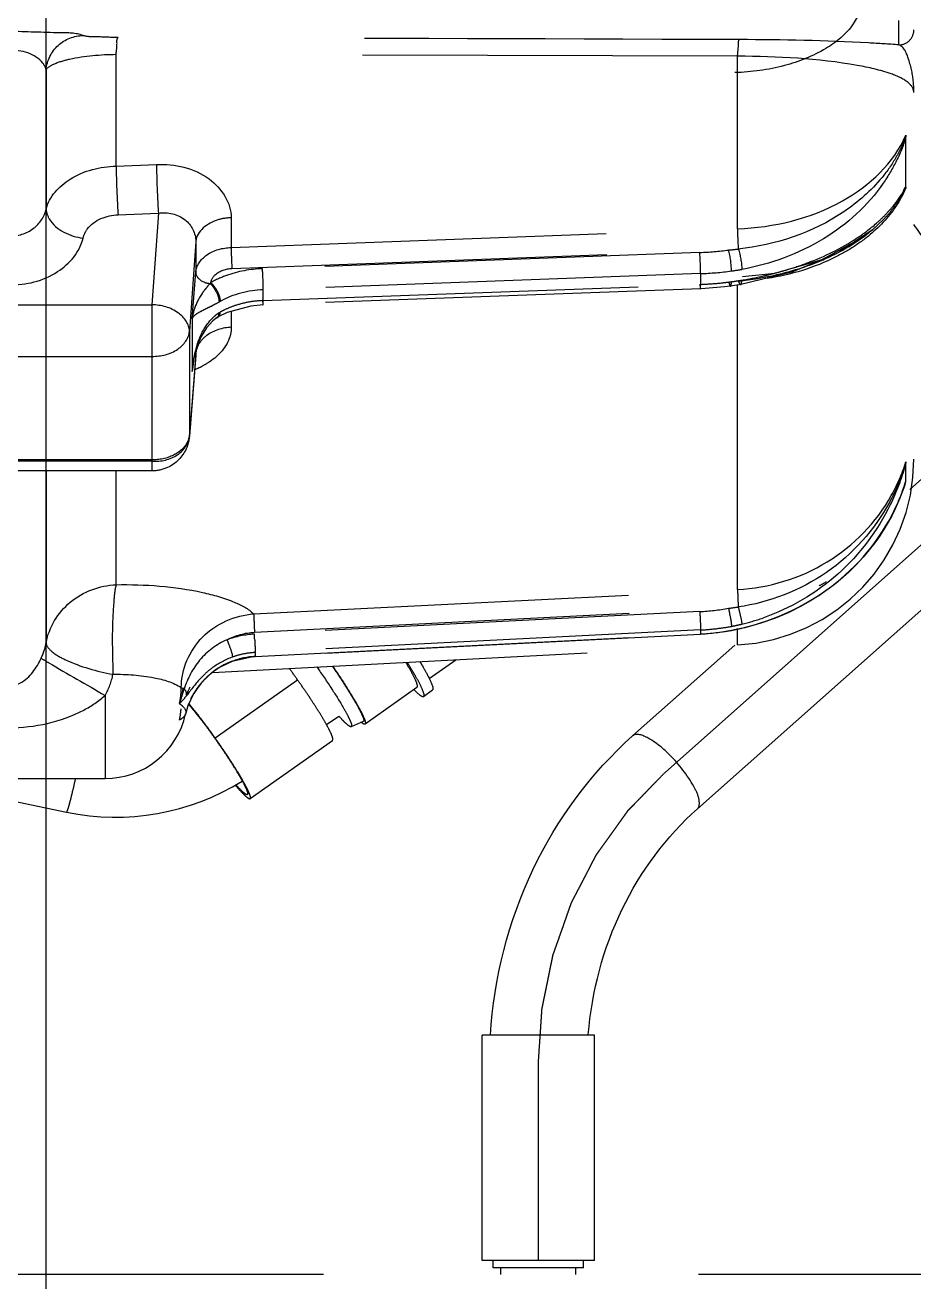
# Model space of a CAD drawing. Header units: millimetres. Extents: x 17886 to 18265, y -8727 to -7321.
# Drawn here: x 17966.379 to 17967.563, y -7876.462 to -7874.788 of the extents above; entities that cross this region are included whole.
import ezdxf

# ---------------------------------------------------------------- set-up
doc = ezdxf.new("R2010")
doc.units = ezdxf.units.MM
doc.linetypes.add('EPL_DASH', pattern=[1, 0.5, -0.5])
for name, color, linetype in [('09__COSM', 7, 'Continuous'), ('1978540_DXF_CONTINUOUS_LINE', 7, 'Continuous'), ('2588541_VG01DXF_CONTINUOUS_LINE', 7, 'Continuous'), ('2620490_VG01DXF_CONTINUOUS_LINE', 7, 'Continuous'), ('2630768_VG06DXF_CONTINUOUS_LINE', 7, 'Continuous'), ('3570569_DXF_CONTINUOUS_LINE', 7, 'Continuous'), ('3640467_CP02DXF_CONTINUOUS_LINE', 7, 'Continuous'), ('3640467_CP03DXF_CONTINUOUS_LINE', 7, 'Continuous'), ('3884027_DKREDXF_CONTINUOUS_LINE', 7, 'Continuous')]:
    doc.layers.add(name, color=color, linetype=linetype)

msp = doc.modelspace()

# ---------------------------------------------------------------- linework, layer by layer
at = {"color": 6}
msp.add_lwpolyline([(17975.80618, -7861.20246), (17966.40618, -7861.20246), (17966.40618, -7878.60246), (17975.80618, -7878.60246)], close=True, dxfattribs=at)
at = {"layer": '09__COSM', "color": 2, "linetype": 'EPL_DASH'}
for p, q in [((17967.23151, -7875.78339), (17967.71418, -7875.35435)), ((17967.06268, -7876.43346), (17967.06268, -7876.17149))]:
    msp.add_line(p, q, dxfattribs=at)
msp.add_open_spline([(17967.06268, -7876.17149), (17967.06299, -7876.16692), (17967.0636, -7876.15779), (17967.06437, -7876.14638), (17967.06498, -7876.13725), (17967.06544, -7876.1304), (17967.0659, -7876.12355), (17967.06628, -7876.11785), (17967.06659, -7876.11328), (17967.06682, -7876.10986), (17967.06701, -7876.107), (17967.06716, -7876.10472), (17967.06728, -7876.10301), (17967.06737, -7876.10158), (17967.06745, -7876.10044), (17967.0675, -7876.09973), (17967.06753, -7876.09916), (17967.06756, -7876.0988), (17967.06757, -7876.09855), (17967.06759, -7876.09841), (17967.06762, -7876.09827), (17967.06765, -7876.0981), (17967.06771, -7876.09782), (17967.06778, -7876.09747), (17967.0679, -7876.09691), (17967.06804, -7876.09621), (17967.06821, -7876.09537), (17967.06844, -7876.09426), (17967.06884, -7876.0923), (17967.06941, -7876.08951), (17967.07009, -7876.08616), (17967.07078, -7876.08281), (17967.07146, -7876.07946), (17967.07237, -7876.07499), (17967.07351, -7876.06941), (17967.07488, -7876.06271), (17967.07625, -7876.05601), (17967.07739, -7876.05042), (17967.0783, -7876.04596), (17967.07899, -7876.0426), (17967.07967, -7876.03925), (17967.08036, -7876.0359), (17967.08093, -7876.03311), (17967.08133, -7876.03116), (17967.08155, -7876.03004), (17967.08173, -7876.0292), (17967.08187, -7876.02851), (17967.08198, -7876.02795), (17967.08205, -7876.0276), (17967.08211, -7876.02732), (17967.08215, -7876.02714), (17967.08217, -7876.027), (17967.08222, -7876.02687), (17967.0823, -7876.02663), (17967.08242, -7876.02629), (17967.08262, -7876.02574), (17967.08286, -7876.02506), (17967.08324, -7876.02396), (17967.08372, -7876.0226), (17967.0843, -7876.02096), (17967.08507, -7876.01877), (17967.08604, -7876.01604), (17967.08719, -7876.01276), (17967.08873, -7876.00839), (17967.09066, -7876.00292), (17967.09297, -7875.99637), (17967.09529, -7875.98981), (17967.0976, -7875.98325), (17967.09953, -7875.97778), (17967.10107, -7875.97341), (17967.10222, -7875.97013), (17967.10319, -7875.9674), (17967.10396, -7875.96522), (17967.10454, -7875.96358), (17967.10511, -7875.96194), (17967.1056, -7875.96057), (17967.10598, -7875.95948), (17967.10622, -7875.95879), (17967.10641, -7875.95825), (17967.10656, -7875.95784), (17967.10668, -7875.9575), (17967.10676, -7875.95726), (17967.10681, -7875.95712), (17967.10684, -7875.95702), (17967.1069, -7875.95693), (17967.10696, -7875.9568), (17967.10707, -7875.95658), (17967.10724, -7875.95627), (17967.10743, -7875.9559), (17967.10769, -7875.9554), (17967.10801, -7875.95478), (17967.10853, -7875.95378), (17967.10917, -7875.95254), (17967.10995, -7875.95105), (17967.11072, -7875.94956), (17967.11175, -7875.94757), (17967.11305, -7875.94508), (17967.1146, -7875.94209), (17967.11666, -7875.93811), (17967.11924, -7875.93314), (17967.12234, -7875.92717), (17967.12544, -7875.9212), (17967.12854, -7875.91523), (17967.13112, -7875.91025), (17967.13319, -7875.90627), (17967.13474, -7875.90329), (17967.13603, -7875.9008), (17967.13706, -7875.89881), (17967.13784, -7875.89732), (17967.13848, -7875.89607), (17967.139, -7875.89508), (17967.13932, -7875.89446), (17967.13958, -7875.89396), (17967.13974, -7875.89365), (17967.13986, -7875.89343), (17967.13992, -7875.89331), (17967.14001, -7875.89319), (17967.14011, -7875.89305), (17967.14028, -7875.89282), (17967.14048, -7875.89253), (17967.14081, -7875.89207), (17967.14123, -7875.89149), (17967.14172, -7875.8908), (17967.14238, -7875.88988), (17967.14354, -7875.88827), (17967.14519, -7875.88596), (17967.14717, -7875.8832), (17967.14915, -7875.88043), (17967.15114, -7875.87767), (17967.15378, -7875.87398), (17967.15708, -7875.86937), (17967.16104, -7875.86384), (17967.16501, -7875.8583), (17967.16831, -7875.85369), (17967.17095, -7875.85001), (17967.17293, -7875.84724), (17967.17492, -7875.84448), (17967.1769, -7875.84171), (17967.17855, -7875.83941), (17967.17971, -7875.83779), (17967.18037, -7875.83687), (17967.18086, -7875.83618), (17967.18127, -7875.8356), (17967.1816, -7875.83514), (17967.18181, -7875.83485), (17967.18198, -7875.83462), (17967.18208, -7875.83448), (17967.18216, -7875.83436), (17967.18225, -7875.83426), (17967.18242, -7875.83409), (17967.18266, -7875.83384), (17967.18305, -7875.83344), (17967.18353, -7875.83294), (17967.1843, -7875.83215), (17967.18527, -7875.83115), (17967.18642, -7875.82996), (17967.18796, -7875.82836), (17967.18989, -7875.82637), (17967.1922, -7875.82399), (17967.19529, -7875.8208), (17967.19914, -7875.81682), (17967.20376, -7875.81204), (17967.20839, -7875.80727), (17967.21301, -7875.80249), (17967.21764, -7875.79772), (17967.22381, -7875.79135), (17967.22843, -7875.78657), (17967.23151, -7875.78339)], degree=3, knots=[0, 0, 0, 0, 0.03125, 0.0625, 0.078125, 0.09375, 0.109375, 0.125, 0.1328125, 0.140625, 0.1484375, 0.1523438, 0.15625, 0.1601562, 0.1621094, 0.1640625, 0.1650391, 0.1660156, 0.1665039, 0.166748, 0.1669922, 0.1674805, 0.1679688, 0.1689453, 0.1699219, 0.171875, 0.1738281, 0.1757812, 0.1796875, 0.1875, 0.1953125, 0.203125, 0.2109375, 0.21875, 0.234375, 0.25, 0.265625, 0.28125, 0.2890625, 0.296875, 0.3046875, 0.3125, 0.3203125, 0.3242188, 0.3261719, 0.328125, 0.3300781, 0.3310547, 0.3320312, 0.3325195, 0.3330078, 0.333252, 0.3334961, 0.3339844, 0.3349609, 0.3359375, 0.3378906, 0.3398438, 0.34375, 0.3476562, 0.3515625, 0.359375, 0.3671875, 0.375, 0.390625, 0.40625, 0.421875, 0.4375, 0.453125, 0.4609375, 0.46875, 0.4765625, 0.4804688, 0.484375, 0.4882812, 0.4921875, 0.4941406, 0.4960938, 0.4970703, 0.4980469, 0.4990234, 0.4995117, 0.4997559, 0.5, 0.5002441, 0.5004883, 0.5009766, 0.5019531, 0.5029297, 0.5039062, 0.5058594, 0.5078125, 0.5117188, 0.515625, 0.5195312, 0.5234375, 0.53125, 0.5390625, 0.546875, 0.5625, 0.578125, 0.59375, 0.609375, 0.625, 0.6328125, 0.640625, 0.6484375, 0.6523438, 0.65625, 0.6601562, 0.6621094, 0.6640625, 0.6650391, 0.6660156, 0.6665039, 0.666748, 0.6669922, 0.6674805, 0.6679688, 0.6689453, 0.6699219, 0.671875, 0.6738281, 0.6757812, 0.6796875, 0.6875, 0.6953125, 0.703125, 0.7109375, 0.71875, 0.734375, 0.75, 0.765625, 0.78125, 0.7890625, 0.796875, 0.8046875, 0.8125, 0.8203125, 0.8242188, 0.8261719, 0.828125, 0.8300781, 0.8310547, 0.8320312, 0.8325195, 0.8330078, 0.833252, 0.8334961, 0.8339844, 0.8349609, 0.8359375, 0.8378906, 0.8398438, 0.84375, 0.8476562, 0.8515625, 0.859375, 0.8671875, 0.875, 0.890625, 0.90625, 0.921875, 0.9375, 0.953125, 0.96875, 1, 1, 1, 1], dxfattribs=at)
at = {"layer": '1978540_DXF_CONTINUOUS_LINE', "color": 7, "linetype": 'EPL_DASH'}
for p, q in [((17966.91723, -7875.6582), (17966.95255, -7875.63322)), ((17966.91723, -7875.6582), (17966.95255, -7875.63322)), ((17966.83171, -7875.71867), (17966.90082, -7875.6698)), ((17966.90948, -7875.68205), (17966.92168, -7875.67342)), ((17966.82938, -7875.71569), (17966.81321, -7875.72245))]:
    msp.add_line(p, q, dxfattribs=at)
for centre, radius, start, end in [((17966.56861, -7875.78222), 1.23293, 33.83355, 36.22763), ((17967.00298, -7875.56871), 0.14882, 224.39741, 224.83045)]:
    msp.add_arc(centre, radius, start, end, dxfattribs=at)
for points, knots in [([(17966.88606, -7875.63689), (17966.88862, -7875.64118), (17966.89297, -7875.64864), (17966.89824, -7875.65898), (17966.90071, -7875.66486), (17966.90165, -7875.66921), (17966.90082, -7875.6698)], [0, 0, 0, 0, 0.4102094, 0.7198662, 0.9163016, 1, 1, 1, 1]), ([(17966.88801, -7875.6368), (17966.89163, -7875.64267), (17966.89787, -7875.65313), (17966.90521, -7875.66671), (17966.90906, -7875.6756), (17966.9102, -7875.68012), (17966.90989, -7875.68176), (17966.90948, -7875.68205)], [0, 0, 0, 0, 0.4072989, 0.7179455, 0.9156284, 0.9703079, 1, 1, 1, 1]), ([(17966.90481, -7875.63575), (17966.90605, -7875.63783), (17966.91031, -7875.64508), (17966.9144, -7875.65244), (17966.91706, -7875.65782)], [0, 0, 0, 0, 0.2869404, 1, 1, 1, 1]), ([(17966.76748, -7875.64291), (17966.7743, -7875.65258), (17966.78656, -7875.67056), (17966.80015, -7875.69239), (17966.80822, -7875.70669), (17966.81183, -7875.71457), (17966.81375, -7875.71886), (17966.81388, -7875.72217), (17966.81321, -7875.72245)], [0, 0, 0, 0, 0.3830604, 0.7059366, 0.8290096, 0.920094, 0.9763957, 1, 1, 1, 1]), ([(17966.78805, -7875.64187), (17966.79437, -7875.65103), (17966.80563, -7875.66787), (17966.81802, -7875.68821), (17966.82524, -7875.70136), (17966.82836, -7875.70848), (17966.83006, -7875.71247), (17966.83001, -7875.71543), (17966.82938, -7875.71569)], [0, 0, 0, 0, 0.3908077, 0.7116947, 0.8324157, 0.9213059, 0.9762246, 1, 1, 1, 1]), ([(17966.78844, -7875.64183), (17966.79495, -7875.65126), (17966.80413, -7875.665), (17966.8152, -7875.68273), (17966.82182, -7875.69401), (17966.82691, -7875.70329), (17966.83034, -7875.71074), (17966.83204, -7875.71513), (17966.83234, -7875.71823), (17966.83171, -7875.71867)], [0, 0, 0, 0, 0.3862093, 0.5569205, 0.7051981, 0.8263468, 0.916688, 0.9739943, 1, 1, 1, 1]), ([(17966.91706, -7875.65782), (17966.91879, -7875.66133), (17966.92091, -7875.66602), (17966.92238, -7875.67118), (17966.92214, -7875.6731), (17966.92168, -7875.67342)], [0, 0, 0, 0, 0.7054236, 0.899002, 1, 1, 1, 1]), ([(17966.89744, -7875.67364), (17966.89993, -7875.67614), (17966.90329, -7875.6793), (17966.90733, -7875.68205), (17966.90906, -7875.68235), (17966.90948, -7875.68205)], [0, 0, 0, 0, 0.7024656, 0.8962092, 1, 1, 1, 1]), ([(17966.81321, -7875.72245), (17966.81256, -7875.72272), (17966.81031, -7875.72158), (17966.80712, -7875.719), (17966.80231, -7875.71432), (17966.79887, -7875.71055), (17966.79692, -7875.70836)], [0, 0, 0, 0, 0.0966618, 0.29427, 0.5974086, 1, 1, 1, 1]), ([(17966.82833, -7875.71761), (17966.8287, -7875.71786), (17966.82965, -7875.71845), (17966.83109, -7875.71911), (17966.83171, -7875.71867)], [0, 0, 0, 0, 0.3713468, 1, 1, 1, 1])]:
    msp.add_open_spline(points, degree=3, knots=knots, dxfattribs=at)
msp.add_open_spline([(17966.82741, -7875.71695), (17966.82771, -7875.71718), (17966.82802, -7875.7174), (17966.82833, -7875.71761)], degree=3, dxfattribs=at)
at = {"layer": '2588541_VG01DXF_CONTINUOUS_LINE', "color": 7, "linetype": 'EPL_DASH'}
for p, q in [((17966.78017, -7875.71955), (17966.79687, -7875.70828)), ((17966.34243, -7875.8173), (17966.43394, -7875.83633))]:
    msp.add_line(p, q, dxfattribs=at)
msp.add_arc((17966.49938, -7875.52347), 0.31963, 258.1869, 301.86751, dxfattribs=at)
msp.add_open_spline([(17966.43394, -7875.83633), (17966.43425, -7875.83639), (17966.4348, -7875.83488), (17966.43563, -7875.83301), (17966.43682, -7875.82896), (17966.43826, -7875.82383), (17966.43996, -7875.81725), (17966.44262, -7875.80642), (17966.44461, -7875.79773), (17966.44597, -7875.79164)], degree=3, knots=[0, 0, 0, 0, 0.0199525, 0.0732013, 0.159693, 0.2776248, 0.4243089, 0.5963455, 1, 1, 1, 1], dxfattribs=at)
at = {"layer": '2620490_VG01DXF_CONTINUOUS_LINE', "color": 7, "linetype": 'EPL_DASH'}
for p, q in [((17966.6319, -7875.73748), (17966.74167, -7875.65986)), ((17966.59645, -7875.69256), (17966.59648, -7875.69259)), ((17966.59687, -7875.69169), (17966.59684, -7875.69166)), ((17966.67868, -7875.8183), (17966.78845, -7875.74069))]:
    msp.add_line(p, q, dxfattribs=at)
for centre, radius, start, end in [((17966.02221, -7876.16856), 0.88113, 35.26249, 36.47134), ((17966.41634, -7875.85122), 0.24003, 41.00807, 41.36642), ((17966.31735, -7875.92985), 0.36722, 39.67586, 40.43158), ((17966.37006, -7875.8913), 0.30126, 39.54958, 40.98544), ((17966.22738, -7876.00406), 0.48385, 38.54001, 39.63763), ((17966.27176, -7875.97298), 0.42906, 38.46968, 39.60071)]:
    msp.add_arc(centre, radius, start, end, dxfattribs=at)
for points, knots in [([(17966.78845, -7875.74069), (17966.78871, -7875.7405), (17966.789, -7875.73961), (17966.78859, -7875.73697), (17966.78668, -7875.73199), (17966.78287, -7875.72428), (17966.77726, -7875.71423), (17966.77005, -7875.70228), (17966.76149, -7875.68888), (17966.75193, -7875.67455), (17966.74516, -7875.6648), (17966.74167, -7875.65986)], [0, 0, 0, 0, 0.0100097, 0.0266862, 0.0853299, 0.1778552, 0.301359, 0.4513489, 0.6221971, 0.8074253, 1, 1, 1, 1]), ([(17966.6319, -7875.73748), (17966.6297, -7875.73437), (17966.62124, -7875.72257), (17966.6125, -7875.71096), (17966.60583, -7875.70259)], [0, 0, 0, 0, 0.2627307, 1, 1, 1, 1]), ([(17966.60768, -7875.70606), (17966.6096, -7875.70847), (17966.61774, -7875.71888), (17966.62556, -7875.72955), (17966.63141, -7875.73783)], [0, 0, 0, 0, 0.2327368, 1, 1, 1, 1]), ([(17966.63141, -7875.73783), (17966.63466, -7875.74242), (17966.64094, -7875.75147), (17966.64983, -7875.76479), (17966.65777, -7875.77724), (17966.66447, -7875.78834), (17966.66969, -7875.79767), (17966.67323, -7875.80484), (17966.675, -7875.80947), (17966.67539, -7875.81191), (17966.67511, -7875.81275), (17966.67487, -7875.81292)], [0, 0, 0, 0, 0.1925709, 0.377794, 0.5486402, 0.6986281, 0.8221333, 0.9146609, 0.9733088, 0.989988, 1, 1, 1, 1]), ([(17966.67868, -7875.8183), (17966.67894, -7875.81812), (17966.67924, -7875.81722), (17966.67882, -7875.81459), (17966.67692, -7875.80961), (17966.6731, -7875.80189), (17966.66749, -7875.79185), (17966.66028, -7875.7799), (17966.65173, -7875.7665), (17966.64216, -7875.75217), (17966.63539, -7875.74242), (17966.6319, -7875.73748)], [0, 0, 0, 0, 0.0100097, 0.0266862, 0.0853299, 0.1778552, 0.301359, 0.4513489, 0.6221971, 0.8074253, 1, 1, 1, 1]), ([(17966.65849, -7875.80002), (17966.66095, -7875.8029), (17966.66535, -7875.80787), (17966.67123, -7875.81388), (17966.6752, -7875.81724), (17966.6775, -7875.81847), (17966.67843, -7875.81848), (17966.67868, -7875.8183)], [0, 0, 0, 0, 0.4098434, 0.7166408, 0.9111068, 0.9665262, 1, 1, 1, 1]), ([(17966.67487, -7875.81292), (17966.67436, -7875.81328), (17966.67293, -7875.81267), (17966.67138, -7875.81163), (17966.66861, -7875.80939), (17966.66451, -7875.80534), (17966.6611, -7875.80163), (17966.6592, -7875.79947)], [0, 0, 0, 0, 0.0894608, 0.1725914, 0.2837742, 0.5893884, 1, 1, 1, 1])]:
    msp.add_open_spline(points, degree=3, knots=knots, dxfattribs=at)
at = {"layer": '2630768_VG06DXF_CONTINUOUS_LINE', "color": 7, "linetype": 'EPL_DASH'}
for p, q in [((17967.55785, -7875.40634), (17967.671, -7875.30577)), ((17967.2747, -7875.83197), (17967.75736, -7875.40293)), ((17967.18833, -7875.7348), (17967.32455, -7875.61372))]:
    msp.add_line(p, q, dxfattribs=at)
for points, knots in [([(17966.99887, -7876.13332), (17967.00361, -7876.05768), (17967.04113, -7875.90836), (17967.13293, -7875.78405), (17967.18833, -7875.7348)], [0, 0, 0, 0, 0.5055328, 1, 1, 1, 1]), ([(17967.24043, -7875.7629), (17967.23103, -7875.75326), (17967.21812, -7875.74107), (17967.19349, -7875.73021), (17967.18833, -7875.7348)], [0, 0, 0, 0, 0.6605917, 1, 1, 1, 1]), ([(17967.2747, -7875.83197), (17967.27728, -7875.82967), (17967.27792, -7875.81854), (17967.26708, -7875.79461), (17967.25255, -7875.77534), (17967.24043, -7875.7629)], [0, 0, 0, 0, 0.1287092, 0.3524455, 1, 1, 1, 1]), ([(17967.12924, -7876.13275), (17967.13389, -7876.07519), (17967.16359, -7875.96276), (17967.23309, -7875.86895), (17967.2747, -7875.83197)], [0, 0, 0, 0, 0.5091256, 1, 1, 1, 1])]:
    msp.add_open_spline(points, degree=3, knots=knots, dxfattribs=at)
at = {"layer": '3570569_DXF_CONTINUOUS_LINE', "color": 7, "linetype": 'EPL_DASH'}
msp.add_line((17973.7762, -7876.45246), (17959.8362, -7876.45246), dxfattribs=at)
at = {"layer": '3640467_CP02DXF_CONTINUOUS_LINE', "color": 7, "linetype": 'EPL_DASH'}
for p, q in [((17967.13768, -7876.13346), (17966.98768, -7876.13346)), ((17966.98768, -7876.43346), (17966.98768, -7876.13346)), ((17967.13768, -7876.43346), (17967.13768, -7876.13346)), ((17967.13768, -7876.43346), (17966.98768, -7876.43346))]:
    msp.add_line(p, q, dxfattribs=at)
at = {"layer": '3640467_CP03DXF_CONTINUOUS_LINE', "color": 7, "linetype": 'EPL_DASH'}
for p, q in [((17967.00268, -7876.44346), (17967.00268, -7876.43346)), ((17967.12268, -7876.44346), (17967.12268, -7876.43346)), ((17967.12268, -7876.44346), (17967.00268, -7876.44346)), ((17967.01268, -7876.45246), (17967.01268, -7876.44346)), ((17967.11268, -7876.45246), (17967.11268, -7876.44346))]:
    msp.add_line(p, q, dxfattribs=at)
at = {"layer": '3884027_DKREDXF_CONTINUOUS_LINE', "color": 6, "linetype": 'EPL_DASH'}
for p, q in [((17967.5432, -7874.81417), (17967.5432, -7874.78146)), ((17966.49996, -7874.97568), (17966.49996, -7874.82714)), ((17967.32818, -7874.82923), (17966.49996, -7874.82714)), ((17967.32818, -7875.05906), (17967.32818, -7874.82923)), ((17966.40663, -7874.84711), (17966.40663, -7875.03281)), ((17967.55266, -7875.0041), (17967.55266, -7874.93492)), ((17966.49996, -7874.97568), (17966.55373, -7874.97357)), ((17966.50258, -7875.04034), (17966.55635, -7875.03821)), ((17966.55635, -7875.03821), (17966.54775, -7875.16031)), ((17966.65343, -7875.0445), (17966.6533, -7875.08407)), ((17966.6533, -7875.08407), (17967.32818, -7875.05906)), ((17966.60611, -7875.07588), (17966.59768, -7875.19561)), ((17966.65435, -7875.11194), (17967.31622, -7875.0874)), ((17967.27785, -7875.09071), (17966.69497, -7875.11232)), ((17966.60142, -7875.17877), (17966.60599, -7875.11714)), ((17967.2789, -7875.1189), (17966.69601, -7875.1405)), ((17967.2789, -7875.1189), (17967.2789, -7875.1332)), ((17967.40053, -7875.11716), (17967.33235, -7875.13348)), ((17966.69601, -7875.1548), (17967.2789, -7875.1332)), ((17967.31893, -7875.1355), (17967.31097, -7875.13651)), ((17967.33235, -7875.13348), (17967.31893, -7875.1355)), ((17967.32818, -7875.53969), (17967.32818, -7875.13348)), ((17967.27859, -7875.13899), (17966.69571, -7875.16059)), ((17966.69601, -7875.1548), (17966.69601, -7875.1405)), ((17967.28491, -7875.1387), (17967.27859, -7875.13898)), ((17967.31097, -7875.13651), (17967.28491, -7875.1387)), ((17966.2552, -7875.16031), (17966.54775, -7875.16031)), ((17966.54775, -7875.16031), (17966.54775, -7875.38172)), ((17966.67944, -7875.16209), (17966.64779, -7875.17079)), ((17966.65335, -7875.16926), (17966.65343, -7875.19035)), ((17966.69571, -7875.16059), (17966.67944, -7875.16209)), ((17966.62872, -7875.18189), (17966.62048, -7875.19107)), ((17966.63482, -7875.17726), (17966.62872, -7875.18189)), ((17966.64779, -7875.17079), (17966.63598, -7875.17658)), ((17966.59768, -7875.19561), (17966.59768, -7875.33357)), ((17966.61338, -7875.20262), (17966.60769, -7875.21613)), ((17966.62048, -7875.19107), (17966.61338, -7875.20262)), ((17966.60769, -7875.21613), (17966.60364, -7875.23133)), ((17966.2552, -7875.22912), (17966.54775, -7875.22912)), ((17966.60606, -7875.22744), (17966.5976, -7875.33562)), ((17966.60611, -7875.22577), (17966.59768, -7875.33357)), ((17966.60139, -7875.22632), (17966.60139, -7875.22745)), ((17966.60364, -7875.23133), (17966.60164, -7875.24622)), ((17966.60617, -7875.22664), (17966.60606, -7875.22736)), ((17966.60607, -7875.22734), (17966.60606, -7875.22741)), ((17966.60611, -7875.22577), (17966.60607, -7875.22734)), ((17966.6061, -7875.22213), (17966.60611, -7875.22577)), ((17966.60141, -7875.24624), (17966.60142, -7875.24948)), ((17966.60166, -7875.24622), (17966.60142, -7875.24948)), ((17966.60142, -7875.24948), (17966.60164, -7875.24622)), ((17966.60164, -7875.24622), (17966.60164, -7875.24613)), ((17966.5976, -7875.33562), (17966.59768, -7875.33357)), ((17966.54775, -7875.36708), (17966.2552, -7875.36708)), ((17966.54775, -7875.36888), (17966.2552, -7875.36888)), ((17967.55266, -7875.39494), (17967.55266, -7875.36966)), ((17966.54775, -7875.38172), (17966.2552, -7875.38172)), ((17966.40663, -7875.38172), (17966.40663, -7875.61064)), ((17966.49996, -7875.53332), (17966.49996, -7875.38172)), ((17967.55138, -7875.39898), (17967.54967, -7875.40406)), ((17967.55138, -7875.39898), (17967.5515, -7875.39861)), ((17967.54724, -7875.41085), (17967.54454, -7875.41781)), ((17967.54967, -7875.40406), (17967.54724, -7875.41085)), ((17966.68338, -7875.57234), (17967.32818, -7875.53969)), ((17967.27785, -7875.56919), (17966.68426, -7875.59924)), ((17966.68442, -7875.59666), (17967.31622, -7875.56466)), ((17967.35927, -7875.58476), (17967.33773, -7875.59083)), ((17967.27886, -7875.59951), (17966.68527, -7875.62956)), ((17967.2789, -7875.59363), (17966.68531, -7875.62368)), ((17966.68531, -7875.62891), (17967.2789, -7875.59886)), ((17967.27886, -7875.59951), (17967.2789, -7875.59886)), ((17967.2853, -7875.59912), (17967.27886, -7875.59951)), ((17967.2789, -7875.59363), (17967.2789, -7875.59886)), ((17967.3118, -7875.59607), (17967.2853, -7875.59912)), ((17967.31989, -7875.59468), (17967.3118, -7875.59607)), ((17967.33362, -7875.59181), (17967.31989, -7875.59468)), ((17967.31989, -7875.59468), (17967.32001, -7875.59401)), ((17967.32818, -7875.61353), (17967.32818, -7875.59181)), ((17967.33773, -7875.59083), (17967.33362, -7875.59181)), ((17967.33362, -7875.59181), (17967.33382, -7875.59113)), ((17966.62851, -7875.6502), (17967.32818, -7875.61353)), ((17966.6547, -7875.63579), (17966.64881, -7875.63816)), ((17966.65827, -7875.63455), (17966.6547, -7875.63579)), ((17966.6547, -7875.63579), (17966.65491, -7875.6352)), ((17966.6802, -7875.62995), (17966.65827, -7875.63455)), ((17966.68527, -7875.62957), (17966.6802, -7875.62995)), ((17966.68527, -7875.62956), (17966.68531, -7875.62891)), ((17966.6237, -7875.65425), (17966.61857, -7875.65902)), ((17966.62922, -7875.6496), (17966.62085, -7875.65664)), ((17966.4852, -7875.68078), (17966.4852, -7875.79155)), ((17966.60348, -7875.67801), (17966.59555, -7875.69464)), ((17966.60345, -7875.67806), (17966.60348, -7875.67802)), ((17966.59272, -7875.70475), (17966.5927, -7875.70486)), ((17966.5929, -7875.70314), (17966.59272, -7875.70475)), ((17966.59555, -7875.69464), (17966.59274, -7875.70466)), ((17966.2552, -7875.79155), (17966.4852, -7875.79155))]:
    msp.add_line(p, q, dxfattribs=at)
at = {"layer": '3884027_DKREDXF_CONTINUOUS_LINE', "color": 7, "linetype": 'EPL_DASH'}
for p, q in [((17966.62609, -7875.13091), (17966.62512, -7875.13198)), ((17966.63861, -7875.15602), (17966.6371, -7875.15687))]:
    msp.add_line(p, q, dxfattribs=at)
at = {"layer": '3884027_DKREDXF_CONTINUOUS_LINE', "color": 6, "linetype": 'EPL_DASH'}
for points in [[(17967.50804, -7875.06037), (17967.46229, -7875.09117), (17967.40053, -7875.11716)], [(17967.33486, -7875.12282), (17967.37801, -7875.11816), (17967.44086, -7875.10015), (17967.48312, -7875.07715)], [(17967.54454, -7875.41781), (17967.54138, -7875.42531), (17967.53777, -7875.43318), (17967.53367, -7875.4414), (17967.52901, -7875.44999), (17967.52373, -7875.4589), (17967.51781, -7875.46807), (17967.5112, -7875.47745), (17967.50382, -7875.48704), (17967.49559, -7875.4968), (17967.48646, -7875.50667), (17967.47645, -7875.51652), (17967.46561, -7875.52618), (17967.45395, -7875.53557), (17967.44138, -7875.54469), (17967.42774, -7875.55353), (17967.41288, -7875.56205), (17967.39664, -7875.57018), (17967.37884, -7875.5778), (17967.35927, -7875.58476)], [(17966.64881, -7875.63816), (17966.63856, -7875.64339), (17966.62922, -7875.6496)], [(17966.62085, -7875.65664), (17966.61344, -7875.66439), (17966.607, -7875.67271), (17966.60345, -7875.67806)]]:
    msp.add_lwpolyline(points, dxfattribs=at)
at = {"layer": '3884027_DKREDXF_CONTINUOUS_LINE', "color": 7, "linetype": 'EPL_DASH'}
msp.add_lwpolyline([(17966.6371, -7875.17117), (17966.63785, -7875.17072), (17966.63861, -7875.17027)], dxfattribs=at)
at = {"layer": '3884027_DKREDXF_CONTINUOUS_LINE', "color": 6, "linetype": 'EPL_DASH'}
for centre, radius, start, end in [((17967.54321, -7874.79419), 0.01999, 269.96042, 359.96122), ((17967.40554, -7874.87767), 0.15766, 359.9704, 5.02483), ((17967.7255, -7875.05809), 0.39732, 180.13955, 184.0503), ((17986.55535, -7875.15631), 19.9494, 179.769002, 179.887509), ((17967.04071, -7875.08347), 0.38741, 180.08754, 184.21368), ((17967.26338, -7874.69909), 0.3919, 272.11584, 277.74913), ((17966.89531, -7875.11903), 0.38359, 0.01978, 4.23375), ((17967.26224, -7874.46167), 0.62806, 274.93077, 276.11709), ((17967.21273, -7875.11566), 0.10728, 0.16355, 15.27092), ((17967.32897, -7874.83517), 0.28827, 296.46383, 298.30603), ((17966.31247, -7875.14063), 0.38355, 0.01941, 4.2341), ((17967.26342, -7874.69944), 0.41975, 272.11336, 277.74851), ((17967.27387, -7874.7756), 0.34287, 277.73407, 280.0699), ((17967.25604, -7874.64918), 0.48465, 282.57975, 284.52064), ((17967.26423, -7874.68072), 0.45207, 284.51796, 286.97961), ((17967.26327, -7874.71149), 0.422, 272.12217, 274.92897), ((17967.26371, -7874.71661), 0.41686, 274.93006, 277.52647), ((17967.26409, -7874.71965), 0.4138, 277.52897, 277.76713), ((17967.25396, -7874.64615), 0.48799, 277.77944, 278.60193), ((17967.24872, -7874.611), 0.52353, 278.59347, 278.84778), ((17967.28683, -7874.70487), 0.42586, 275.7059, 279.23341), ((17967.24793, -7874.60594), 0.52866, 278.84777, 279.09346), ((17967.24711, -7874.60084), 0.53382, 279.09348, 279.3478), ((17967.25522, -7874.64652), 0.48743, 279.27981, 282.60563), ((17966.43254, -7874.7754), 0.43291, 296.71463, 296.90092), ((17966.68975, -7875.26041), 0.10363, 117.30998, 119.56714), ((17966.69134, -7875.26346), 0.10707, 116.40171, 117.31744), ((17966.69474, -7875.27062), 0.115, 109.05621, 116.3316), ((17966.69909, -7875.28329), 0.12839, 100.60591, 109.04261), ((17966.70108, -7875.29358), 0.13887, 92.09155, 100.63511), ((17966.66949, -7875.21953), 0.0583, 133.59357, 134.80024), ((17966.66795, -7875.21791), 0.05607, 131.84745, 133.59716), ((17966.66564, -7875.21531), 0.05259, 128.93275, 131.85999), ((17966.6636, -7875.2128), 0.04936, 127.36372, 128.918), ((17966.6609, -7875.20919), 0.04485, 122.04481, 127.42327), ((17966.72865, -7875.25324), 0.12713, 162.21505, 168.0861), ((17966.73843, -7875.25528), 0.13713, 169.77259, 173.53651), ((17966.73526, -7875.25472), 0.13391, 168.05102, 169.76833), ((17966.74155, -7875.2556), 0.14026, 176.16476, 177.4989), ((17966.74063, -7875.25554), 0.13934, 173.53239, 176.16652), ((17966.55949, -7875.13435), 0.12109, 291.70332, 295.8364), ((17966.5626, -7875.14092), 0.11383, 295.86683, 296.9351), ((17967.3152, -7875.36587), 0.248, 273, 0), ((17967.32709, -7875.29897), 0.2363, 330.69066, 342.60207), ((17967.29049, -7875.31487), 0.27402, 335.86887, 342.10673), ((17967.33088, -7875.32599), 0.23232, 341.6946, 342.61403), ((17967.31716, -7875.31471), 0.25053, 298.53309, 301.1228), ((17967.26315, -7875.27947), 0.29009, 272.90503, 280.54209), ((17967.25388, -7875.03674), 0.5316, 276.73543, 278.14237), ((17967.2658, -7875.2976), 0.29618, 280.54738, 281.91495), ((17967.26692, -7875.30296), 0.2907, 281.91587, 283.30439), ((17967.26651, -7875.30128), 0.29244, 283.30732, 288.99171), ((17966.69064, -7875.72381), 0.12474, 92.931, 110.08183), ((17965.24576, -7875.67723), 1.44061, 2.79489, 3.10353), ((17967.26318, -7875.28334), 0.31069, 272.89942, 276.71836), ((17967.26317, -7875.28867), 0.31059, 272.9028, 280.54542), ((17967.26324, -7875.28395), 0.31008, 276.72155, 280.55034), ((17967.26038, -7875.27421), 0.32532, 280.56159, 283.04636), ((17966.68966, -7875.72896), 0.1, 110.33842, 126.42808), ((17966.69019, -7875.7272), 0.10363, 101.27819, 109.90249), ((17966.69092, -7875.73267), 0.10391, 93.09394, 110.27452), ((17966.69028, -7875.72775), 0.10419, 92.73712, 101.26986), ((17966.67218, -7875.6264), 0.01341, 5.91809, 11.7324), ((17966.67304, -7875.62631), 0.01254, 0.02467, 5.907), ((17966.6947, -7875.7349), 0.11262, 126.01924, 132.53005), ((17966.68929, -7875.72819), 0.09916, 127.76439, 132.84738), ((17966.68903, -7875.72788), 0.09876, 126.50458, 127.75687), ((17966.67675, -7875.69221), 0.09001, 166.15515, 171.796), ((17966.69895, -7875.73672), 0.11206, 139.62369, 145.63651), ((17966.69189, -7875.73085), 0.10288, 135.997, 139.56771), ((17966.69062, -7875.72963), 0.10112, 132.84696, 135.99602), ((17966.47127, -7875.58105), 0.15825, 315.60079, 317.3509), ((17966.45201, -7875.56977), 0.18045, 323.16286, 323.52078), ((17966.07622, -7875.29254), 0.64743, 323.56538, 323.78289), ((17966.7351, -7875.75975), 0.15494, 148.85071, 151.11061), ((17966.72102, -7875.75132), 0.13853, 148.06964, 148.8195), ((17966.71035, -7875.7446), 0.12592, 145.60284, 148.07442), ((17966.4852, -7875.68155), 0.11, 270, 347.57733)]:
    msp.add_arc(centre, radius, start, end, dxfattribs=at)
at = {"layer": '3884027_DKREDXF_CONTINUOUS_LINE', "color": 7, "linetype": 'EPL_DASH'}
for centre, radius, start, end in [((17966.59652, -7875.16169), 0.04135, 25.66846, 36.26009), ((17966.49192, -7875.67059), 0.09481, 356.19659, 359.29844), ((17966.49228, -7875.6706), 0.09446, 359.29958, 0.14698), ((17966.49163, -7875.67056), 0.09511, 347.11151, 356.18859), ((17966.4363, -7875.63572), 0.1583, 339.26087, 341.88794), ((17966.40921, -7875.62691), 0.18678, 341.90186, 344.03269), ((17966.35331, -7875.61093), 0.24492, 344.03645, 345.59174), ((17966.49179, -7875.69248), 0.09495, 351.85505, 356.18766), ((17966.4917, -7875.69246), 0.09504, 347.10479, 351.84988)]:
    msp.add_arc(centre, radius, start, end, dxfattribs=at)
at = {"layer": '3884027_DKREDXF_CONTINUOUS_LINE', "color": 6, "linetype": 'EPL_DASH'}
for points, knots in [([(17967.4952, -7874.74792), (17967.49519, -7874.76137), (17967.48381, -7874.79132), (17967.44403, -7874.82333), (17967.38897, -7874.84476), (17967.34681, -7874.85042), (17967.32462, -7874.85109)], [0, 0, 0, 0, 0.1869815, 0.4147854, 0.6913614, 1, 1, 1, 1]), ([(17966.45592, -7874.80165), (17966.44616, -7874.79801), (17966.41229, -7874.79845), (17966.37987, -7874.79639), (17966.35735, -7874.79639)], [0, 0, 0, 0, 0.3162819, 1, 1, 1, 1]), ([(17966.40663, -7874.84711), (17966.40779, -7874.83516), (17966.41929, -7874.81135), (17966.44398, -7874.80174), (17966.45592, -7874.80165)], [0, 0, 0, 0, 0.5015118, 1, 1, 1, 1]), ([(17966.50258, -7874.80431), (17966.49189, -7874.80428), (17966.47654, -7874.80328), (17966.46052, -7874.80336), (17966.45592, -7874.80165)], [0, 0, 0, 0, 0.6852235, 1, 1, 1, 1]), ([(17966.49996, -7874.82714), (17966.50021, -7874.82174), (17966.50166, -7874.81492), (17966.50081, -7874.80575), (17966.50258, -7874.80431)], [0, 0, 0, 0, 0.703545, 1, 1, 1, 1]), ([(17967.32818, -7874.82923), (17967.32842, -7874.82401), (17967.32983, -7874.81741), (17967.32907, -7874.80851), (17967.33079, -7874.80713)], [0, 0, 0, 0, 0.7035114, 1, 1, 1, 1]), ([(17967.5432, -7874.81417), (17967.52974, -7874.81309), (17967.45903, -7874.80862), (17967.38815, -7874.80734), (17967.33079, -7874.80713)], [0, 0, 0, 0, 0.1905085, 1, 1, 1, 1]), ([(17967.56259, -7874.86386), (17967.56168, -7874.85352), (17967.55809, -7874.83696), (17967.55046, -7874.81684), (17967.5432, -7874.81417)], [0, 0, 0, 0, 0.5728208, 1, 1, 1, 1]), ([(17966.40663, -7874.84711), (17966.40582, -7874.84401), (17966.39652, -7874.82644), (17966.37345, -7874.82107), (17966.35736, -7874.82108)], [0, 0, 0, 0, 0.165768, 1, 1, 1, 1]), ([(17966.49996, -7874.82714), (17966.47918, -7874.8274), (17966.45079, -7874.82953), (17966.42003, -7874.83807), (17966.40919, -7874.84361), (17966.40663, -7874.84711)], [0, 0, 0, 0, 0.6438905, 0.865714, 1, 1, 1, 1]), ([(17967.55683, -7874.86552), (17967.55017, -7874.85944), (17967.52685, -7874.84948), (17967.4511, -7874.83285), (17967.38151, -7874.82972), (17967.32818, -7874.82923)], [0, 0, 0, 0, 0.1157289, 0.3153656, 1, 1, 1, 1]), ([(17967.32818, -7875.05906), (17967.37644, -7875.05726), (17967.46587, -7875.03693), (17967.53669, -7874.97164), (17967.55258, -7874.93436)], [0, 0, 0, 0, 0.5437668, 1, 1, 1, 1]), ([(17967.55258, -7874.93436), (17967.552, -7874.93985), (17967.54655, -7874.94969), (17967.53717, -7874.96906), (17967.51433, -7875.00111), (17967.45129, -7875.05704), (17967.37862, -7875.08085), (17967.32917, -7875.08615)], [0, 0, 0, 0, 0.0585583, 0.1151261, 0.2301522, 0.4722377, 1, 1, 1, 1]), ([(17967.55266, -7874.93492), (17967.55026, -7874.94655), (17967.54077, -7874.96844), (17967.51083, -7875.02015), (17967.44428, -7875.08024), (17967.37202, -7875.10639), (17967.33382, -7875.11319)], [0, 0, 0, 0, 0.1205358, 0.2386822, 0.606313, 1, 1, 1, 1]), ([(17966.40663, -7875.03281), (17966.41075, -7875.01627), (17966.44003, -7874.98514), (17966.47876, -7874.97645), (17966.49996, -7874.97568)], [0, 0, 0, 0, 0.4454716, 1, 1, 1, 1]), ([(17966.49996, -7874.97568), (17966.50002, -7874.98081), (17966.5005, -7875.00237), (17966.50141, -7875.02393), (17966.50258, -7875.04034)], [0, 0, 0, 0, 0.2375551, 1, 1, 1, 1]), ([(17966.55373, -7874.97357), (17966.57798, -7874.97261), (17966.62466, -7874.98156), (17966.65352, -7875.02466), (17966.65343, -7875.0445)], [0, 0, 0, 0, 0.550287, 1, 1, 1, 1]), ([(17966.55373, -7874.97357), (17966.55379, -7874.9787), (17966.55427, -7875.00026), (17966.55518, -7875.02181), (17966.55635, -7875.03821)], [0, 0, 0, 0, 0.2375682, 1, 1, 1, 1]), ([(17967.50804, -7875.06037), (17967.51298, -7875.05618), (17967.52233, -7875.04736), (17967.53447, -7875.03405), (17967.54356, -7875.01966), (17967.54824, -7875.01384), (17967.55217, -7875.0025), (17967.55257, -7875.00485)], [0, 0, 0, 0, 0.2715915, 0.5313661, 0.7800242, 0.9002111, 1, 1, 1, 1]), ([(17967.55257, -7875.00485), (17967.55031, -7875.01013), (17967.53948, -7875.03161), (17967.52356, -7875.05034), (17967.50995, -7875.06253)], [0, 0, 0, 0, 0.2392719, 1, 1, 1, 1]), ([(17967.51319, -7875.05185), (17967.51757, -7875.04801), (17967.52579, -7875.04022), (17967.53499, -7875.02956), (17967.54142, -7875.02125), (17967.54564, -7875.01435), (17967.54927, -7875.01072), (17967.55133, -7875.00281), (17967.55266, -7875.0041)], [0, 0, 0, 0, 0.2806798, 0.5465687, 0.6736999, 0.7961575, 0.9105294, 1, 1, 1, 1]), ([(17966.35736, -7875.06899), (17966.36877, -7875.06899), (17966.39121, -7875.06258), (17966.40468, -7875.04284), (17966.40663, -7875.03281)], [0, 0, 0, 0, 0.5278373, 1, 1, 1, 1]), ([(17966.40664, -7875.03281), (17966.40682, -7875.03737), (17966.41457, -7875.05887), (17966.43873, -7875.06941), (17966.45592, -7875.07157)], [0, 0, 0, 0, 0.2083936, 1, 1, 1, 1]), ([(17966.45592, -7875.07157), (17966.45689, -7875.06732), (17966.46562, -7875.0492), (17966.48743, -7875.04094), (17966.50258, -7875.04034)], [0, 0, 0, 0, 0.2233702, 1, 1, 1, 1]), ([(17966.55635, -7875.03821), (17966.56849, -7875.03679), (17966.59379, -7875.04159), (17966.60623, -7875.06523), (17966.60611, -7875.07588)], [0, 0, 0, 0, 0.5343521, 1, 1, 1, 1]), ([(17966.65343, -7875.0445), (17966.64745, -7875.0447), (17966.62845, -7875.04702), (17966.60719, -7875.06221), (17966.60611, -7875.07588)], [0, 0, 0, 0, 0.3035984, 1, 1, 1, 1]), ([(17966.35735, -7875.13409), (17966.37971, -7875.13409), (17966.42191, -7875.12461), (17966.45177, -7875.0898), (17966.45592, -7875.07157)], [0, 0, 0, 0, 0.5445779, 1, 1, 1, 1]), ([(17966.60599, -7875.11714), (17966.60666, -7875.10812), (17966.62091, -7875.08935), (17966.64188, -7875.08448), (17966.6533, -7875.08407)], [0, 0, 0, 0, 0.4418214, 1, 1, 1, 1]), ([(17967.48521, -7875.0816), (17967.47688, -7875.08714), (17967.44042, -7875.10815), (17967.39925, -7875.12044), (17967.36761, -7875.12526)], [0, 0, 0, 0, 0.2381853, 1, 1, 1, 1]), ([(17967.39625, -7875.11308), (17967.40469, -7875.1105), (17967.43615, -7875.09984), (17967.46642, -7875.08524), (17967.48681, -7875.07183)], [0, 0, 0, 0, 0.2656509, 1, 1, 1, 1]), ([(17966.60599, -7875.11714), (17966.60599, -7875.12306), (17966.61448, -7875.13044), (17966.62261, -7875.13181), (17966.62512, -7875.13198)], [0, 0, 0, 0, 0.7021711, 1, 1, 1, 1]), ([(17967.27785, -7875.13314), (17967.27796, -7875.13458), (17967.27856, -7875.1359), (17967.27807, -7875.13896), (17967.27859, -7875.13898)], [0, 0, 0, 0, 0.7349414, 1, 1, 1, 1]), ([(17967.27859, -7875.13898), (17967.2791, -7875.13896), (17967.27841, -7875.1359), (17967.2789, -7875.13463), (17967.2789, -7875.1332)], [0, 0, 0, 0, 0.262798, 1, 1, 1, 1]), ([(17967.31622, -7875.12983), (17967.31645, -7875.13064), (17967.31687, -7875.13207), (17967.31739, -7875.13347), (17967.31767, -7875.13406)], [0, 0, 0, 0, 0.5664374, 1, 1, 1, 1]), ([(17967.31767, -7875.13406), (17967.31785, -7875.13445), (17967.31811, -7875.13501), (17967.31871, -7875.13553), (17967.31893, -7875.1355)], [0, 0, 0, 0, 0.660026, 1, 1, 1, 1]), ([(17967.31893, -7875.1355), (17967.31951, -7875.13542), (17967.31992, -7875.13269), (17967.32001, -7875.13108), (17967.32001, -7875.12965)], [0, 0, 0, 0, 0.2940049, 1, 1, 1, 1]), ([(17967.32917, -7875.12862), (17967.32928, -7875.12892), (17967.3295, -7875.1295), (17967.32973, -7875.13007), (17967.32985, -7875.13034)], [0, 0, 0, 0, 0.5203551, 1, 1, 1, 1]), ([(17967.32985, -7875.13034), (17967.33009, -7875.1309), (17967.33055, -7875.13184), (17967.33113, -7875.13273), (17967.33144, -7875.13304)], [0, 0, 0, 0, 0.5822663, 1, 1, 1, 1]), ([(17967.33144, -7875.13304), (17967.33158, -7875.13319), (17967.33184, -7875.13342), (17967.33221, -7875.13351), (17967.33235, -7875.13348)], [0, 0, 0, 0, 0.5760641, 1, 1, 1, 1]), ([(17967.33235, -7875.13348), (17967.333, -7875.13338), (17967.33374, -7875.13078), (17967.3338, -7875.12899), (17967.33382, -7875.12757)], [0, 0, 0, 0, 0.3134373, 1, 1, 1, 1]), ([(17966.59768, -7875.19561), (17966.59764, -7875.18619), (17966.58221, -7875.16588), (17966.56006, -7875.16079), (17966.54775, -7875.16031)], [0, 0, 0, 0, 0.4333258, 1, 1, 1, 1]), ([(17966.62037, -7875.16547), (17966.61907, -7875.16612), (17966.61475, -7875.16827), (17966.61044, -7875.17049), (17966.6076, -7875.17231)], [0, 0, 0, 0, 0.3014308, 1, 1, 1, 1]), ([(17966.69497, -7875.15474), (17966.69508, -7875.15618), (17966.69568, -7875.1575), (17966.69519, -7875.16056), (17966.69571, -7875.16059)], [0, 0, 0, 0, 0.7349535, 1, 1, 1, 1]), ([(17966.69571, -7875.16059), (17966.69621, -7875.16061), (17966.69553, -7875.15743), (17966.69602, -7875.15623), (17966.69602, -7875.1548)], [0, 0, 0, 0, 0.2605797, 1, 1, 1, 1]), ([(17966.54775, -7875.22912), (17966.55967, -7875.22912), (17966.58178, -7875.22459), (17966.59698, -7875.20506), (17966.59768, -7875.19561)], [0, 0, 0, 0, 0.5573217, 1, 1, 1, 1]), ([(17966.65343, -7875.19035), (17966.65345, -7875.1946), (17966.65071, -7875.21319), (17966.63662, -7875.22827), (17966.62481, -7875.23618)], [0, 0, 0, 0, 0.2301132, 1, 1, 1, 1]), ([(17966.54775, -7875.36888), (17966.55955, -7875.36929), (17966.58209, -7875.36516), (17966.59684, -7875.34522), (17966.5976, -7875.33562)], [0, 0, 0, 0, 0.5506965, 1, 1, 1, 1]), ([(17967.55258, -7875.36962), (17967.55246, -7875.37036), (17967.55199, -7875.37204), (17967.55149, -7875.3737), (17967.55119, -7875.37466)], [0, 0, 0, 0, 0.4263079, 1, 1, 1, 1]), ([(17967.55266, -7875.36966), (17967.55245, -7875.37061), (17967.55198, -7875.37254), (17967.55146, -7875.37447), (17967.55119, -7875.37546)], [0, 0, 0, 0, 0.4872557, 1, 1, 1, 1]), ([(17967.55126, -7875.39907), (17967.55152, -7875.39826), (17967.55197, -7875.39688), (17967.55244, -7875.39551), (17967.55266, -7875.39494)], [0, 0, 0, 0, 0.5811444, 1, 1, 1, 1]), ([(17967.55157, -7875.39799), (17967.55177, -7875.39741), (17967.55211, -7875.39657), (17967.55238, -7875.39564), (17967.55258, -7875.39541)], [0, 0, 0, 0, 0.6665727, 1, 1, 1, 1]), ([(17967.32818, -7875.53969), (17967.36975, -7875.53758), (17967.45262, -7875.51269), (17967.51307, -7875.45041), (17967.53314, -7875.41464)], [0, 0, 0, 0, 0.503705, 1, 1, 1, 1]), ([(17967.53064, -7875.42361), (17967.51068, -7875.46038), (17967.45229, -7875.52547), (17967.37083, -7875.55702), (17967.32917, -7875.56297)], [0, 0, 0, 0, 0.498504, 1, 1, 1, 1]), ([(17967.33382, -7875.59113), (17967.37891, -7875.58068), (17967.4639, -7875.54105), (17967.52251, -7875.46714), (17967.54057, -7875.4269)], [0, 0, 0, 0, 0.5120487, 1, 1, 1, 1]), ([(17967.53169, -7875.42676), (17967.51472, -7875.46147), (17967.46693, -7875.525), (17967.39823, -7875.56522), (17967.36168, -7875.5778)], [0, 0, 0, 0, 0.499908, 1, 1, 1, 1]), ([(17966.40663, -7875.61064), (17966.41042, -7875.59007), (17966.4347, -7875.55003), (17966.47815, -7875.53438), (17966.49996, -7875.53332)], [0, 0, 0, 0, 0.4891508, 1, 1, 1, 1]), ([(17966.49996, -7875.53332), (17966.49818, -7875.53954), (17966.49678, -7875.55578), (17966.49403, -7875.59547), (17966.49513, -7875.62895), (17966.49567, -7875.65265)], [0, 0, 0, 0, 0.1624831, 0.405256, 1, 1, 1, 1]), ([(17966.49996, -7875.53332), (17966.53848, -7875.53264), (17966.59251, -7875.53631), (17966.65333, -7875.55359), (17966.67623, -7875.56517), (17966.68338, -7875.57234)], [0, 0, 0, 0, 0.6074575, 0.8404575, 1, 1, 1, 1]), ([(17967.32818, -7875.53969), (17967.32818, -7875.54082), (17967.32844, -7875.54858), (17967.32881, -7875.55634), (17967.32917, -7875.56297)], [0, 0, 0, 0, 0.1455322, 1, 1, 1, 1]), ([(17967.27785, -7875.56919), (17967.27799, -7875.57177), (17967.27838, -7875.57991), (17967.27889, -7875.58806), (17967.2789, -7875.59363)], [0, 0, 0, 0, 0.3172051, 1, 1, 1, 1]), ([(17967.31622, -7875.56466), (17967.31673, -7875.5672), (17967.31813, -7875.5752), (17967.31999, -7875.58323), (17967.32001, -7875.58878)], [0, 0, 0, 0, 0.3178826, 1, 1, 1, 1]), ([(17967.32917, -7875.56297), (17967.32977, -7875.5654), (17967.33146, -7875.57299), (17967.3336, -7875.58059), (17967.33382, -7875.58587)], [0, 0, 0, 0, 0.3214844, 1, 1, 1, 1]), ([(17966.58674, -7875.67035), (17966.58674, -7875.646), (17966.60864, -7875.59533), (17966.65851, -7875.57396), (17966.68338, -7875.57234)], [0, 0, 0, 0, 0.4942312, 1, 1, 1, 1]), ([(17966.68338, -7875.57234), (17966.68338, -7875.57352), (17966.68365, -7875.58163), (17966.68405, -7875.58974), (17966.68442, -7875.59666)], [0, 0, 0, 0, 0.1460223, 1, 1, 1, 1]), ([(17967.33313, -7875.59126), (17967.33321, -7875.59141), (17967.33332, -7875.59161), (17967.33354, -7875.59182), (17967.33362, -7875.5918)], [0, 0, 0, 0, 0.6797049, 1, 1, 1, 1]), ([(17966.40663, -7875.61064), (17966.40691, -7875.61501), (17966.41573, -7875.62496), (17966.44506, -7875.64036), (17966.47404, -7875.64895), (17966.49567, -7875.65265)], [0, 0, 0, 0, 0.1296353, 0.3503041, 1, 1, 1, 1]), ([(17966.64781, -7875.60666), (17966.63393, -7875.61281), (17966.6089, -7875.63106), (17966.5954, -7875.65829), (17966.59053, -7875.67187)], [0, 0, 0, 0, 0.5126848, 1, 1, 1, 1]), ([(17966.64781, -7875.60666), (17966.64875, -7875.60904), (17966.65137, -7875.6166), (17966.65473, -7875.62425), (17966.65491, -7875.62975)], [0, 0, 0, 0, 0.3170745, 1, 1, 1, 1]), ([(17966.68466, -7875.60699), (17966.68475, -7875.60886), (17966.685, -7875.61442), (17966.68531, -7875.61999), (17966.68531, -7875.62368)], [0, 0, 0, 0, 0.3369236, 1, 1, 1, 1]), ([(17966.35735, -7875.66818), (17966.36265, -7875.66818), (17966.38208, -7875.66186), (17966.39401, -7875.64412), (17966.39997, -7875.63123)], [0, 0, 0, 0, 0.2717173, 1, 1, 1, 1]), ([(17966.39997, -7875.63123), (17966.40343, -7875.63337), (17966.43178, -7875.64999), (17966.46023, -7875.66643), (17966.4852, -7875.68078)], [0, 0, 0, 0, 0.1236478, 1, 1, 1, 1]), ([(17966.68531, -7875.62891), (17966.6854, -7875.62848), (17966.68554, -7875.62762), (17966.68558, -7875.62674), (17966.68558, -7875.62631)], [0, 0, 0, 0, 0.5013329, 1, 1, 1, 1]), ([(17966.49567, -7875.65265), (17966.51401, -7875.65236), (17966.54501, -7875.65482), (17966.57607, -7875.66322), (17966.58674, -7875.67035)], [0, 0, 0, 0, 0.5883266, 1, 1, 1, 1]), ([(17966.35735, -7875.72387), (17966.39144, -7875.72386), (17966.43829, -7875.71378), (17966.47676, -7875.68855), (17966.4852, -7875.68078)], [0, 0, 0, 0, 0.7482539, 1, 1, 1, 1]), ([(17966.59353, -7875.67807), (17966.59354, -7875.67845), (17966.59345, -7875.67922), (17966.59304, -7875.67989), (17966.59279, -7875.68018)], [0, 0, 0, 0, 0.4913181, 1, 1, 1, 1]), ([(17966.59643, -7875.67796), (17966.59602, -7875.6785), (17966.59522, -7875.67955), (17966.59439, -7875.68058), (17966.59398, -7875.68107)], [0, 0, 0, 0, 0.5154634, 1, 1, 1, 1]), ([(17966.58434, -7875.69177), (17966.58564, -7875.69263), (17966.58946, -7875.6954), (17966.5929, -7875.69986), (17966.5929, -7875.70314)], [0, 0, 0, 0, 0.3218134, 1, 1, 1, 1]), ([(17966.59272, -7875.70478), (17966.59208, -7875.70755), (17966.5889, -7875.71087), (17966.58546, -7875.71304), (17966.58434, -7875.71367)], [0, 0, 0, 0, 0.6883522, 1, 1, 1, 1])]:
    msp.add_open_spline(points, degree=3, knots=knots, dxfattribs=at)
for points in [[(17967.33079, -7874.80713), (17967.05472, -7874.80619), (17966.77865, -7874.80525), (17966.50258, -7874.80431)], [(17967.5632, -7874.87775), (17967.5632, -7874.87316), (17967.56022, -7874.86862), (17967.55683, -7874.86552)], [(17967.48681, -7875.07183), (17967.49603, -7875.06577), (17967.5049, -7875.05913), (17967.51319, -7875.05185)], [(17967.46566, -7875.08897), (17967.48067, -7875.08089), (17967.49504, -7875.07139), (17967.50804, -7875.06037)], [(17967.50995, -7875.06253), (17967.5022, -7875.06947), (17967.49388, -7875.07584), (17967.48521, -7875.0816)], [(17967.32917, -7875.08615), (17967.332, -7875.09485), (17967.33368, -7875.10405), (17967.33382, -7875.11319)], [(17967.42203, -7875.10822), (17967.4341, -7875.10392), (17967.44596, -7875.09894), (17967.45743, -7875.09323)], [(17966.6324, -7875.11996), (17966.63821, -7875.11477), (17966.64656, -7875.11223), (17966.65435, -7875.11194)], [(17966.69497, -7875.11232), (17966.6787, -7875.11292), (17966.6623, -7875.11588), (17966.64698, -7875.12137)], [(17967.35516, -7875.12521), (17967.37786, -7875.12151), (17967.40036, -7875.11593), (17967.42203, -7875.10822)], [(17966.62512, -7875.13198), (17966.62324, -7875.13411), (17966.6214, -7875.13629), (17966.61963, -7875.13852)], [(17966.62609, -7875.13091), (17966.62671, -7875.12674), (17966.62926, -7875.12277), (17966.6324, -7875.11996)], [(17966.64698, -7875.12137), (17966.63977, -7875.12396), (17966.63274, -7875.12713), (17966.62609, -7875.13091)], [(17966.61449, -7875.14548), (17966.61003, -7875.15204), (17966.60627, -7875.15923), (17966.60391, -7875.16681)], [(17966.61963, -7875.13852), (17966.61784, -7875.14078), (17966.61611, -7875.1431), (17966.61449, -7875.14548)], [(17966.69601, -7875.1405), (17966.67621, -7875.14124), (17966.65584, -7875.14622), (17966.63861, -7875.15602)], [(17966.60391, -7875.16681), (17966.6027, -7875.1707), (17966.60185, -7875.17472), (17966.60142, -7875.17877)], [(17966.62715, -7875.16211), (17966.6249, -7875.16324), (17966.62264, -7875.16435), (17966.62037, -7875.16547)], [(17966.6371, -7875.15687), (17966.63424, -7875.15847), (17966.63133, -7875.15999), (17966.62841, -7875.16147)], [(17966.60142, -7875.17877), (17966.60141, -7875.18676), (17966.6014, -7875.19475), (17966.60139, -7875.20275)], [(17966.6076, -7875.17231), (17966.60509, -7875.17392), (17966.60214, -7875.17588), (17966.60142, -7875.17877)], [(17966.61333, -7875.19999), (17966.61718, -7875.19203), (17966.62213, -7875.18439), (17966.62841, -7875.17816)], [(17966.60139, -7875.20275), (17966.60139, -7875.2106), (17966.60139, -7875.21846), (17966.60139, -7875.22632)], [(17966.60759, -7875.21441), (17966.60918, -7875.20948), (17966.61108, -7875.20465), (17966.61333, -7875.19999)], [(17966.62069, -7875.2013), (17966.61662, -7875.20435), (17966.61296, -7875.20816), (17966.61036, -7875.21253)], [(17966.65343, -7875.19036), (17966.64193, -7875.19083), (17966.6299, -7875.19441), (17966.62069, -7875.2013)], [(17966.61036, -7875.21253), (17966.60799, -7875.21651), (17966.60643, -7875.22115), (17966.60611, -7875.22577)], [(17966.60139, -7875.22745), (17966.6014, -7875.23372), (17966.6014, -7875.23998), (17966.60141, -7875.24624)], [(17966.62481, -7875.23618), (17966.62139, -7875.23847), (17966.61782, -7875.24054), (17966.61416, -7875.2424)], [(17966.5976, -7875.33562), (17966.59715, -7875.34135), (17966.59567, -7875.34709), (17966.59331, -7875.35233)], [(17966.59768, -7875.33357), (17966.59742, -7875.33715), (17966.59634, -7875.34072), (17966.59469, -7875.3439)], [(17966.59331, -7875.35233), (17966.58849, -7875.363), (17966.57917, -7875.37234), (17966.56852, -7875.3772)], [(17966.59469, -7875.3439), (17966.59088, -7875.35125), (17966.58381, -7875.35704), (17966.57638, -7875.36071)], [(17966.57638, -7875.36071), (17966.56762, -7875.36504), (17966.55753, -7875.36708), (17966.54775, -7875.36708)], [(17966.56852, -7875.3772), (17966.56208, -7875.38015), (17966.55483, -7875.38173), (17966.54775, -7875.38172)], [(17967.55119, -7875.37466), (17967.54591, -7875.39155), (17967.53908, -7875.40806), (17967.53064, -7875.42361)], [(17967.55119, -7875.37546), (17967.54636, -7875.3931), (17967.53973, -7875.41032), (17967.53169, -7875.42676)], [(17966.64781, -7875.60666), (17966.65901, -7875.60077), (17966.67179, -7875.5973), (17966.68442, -7875.59666)], [(17966.39997, -7875.63123), (17966.403, -7875.62469), (17966.40545, -7875.61775), (17966.40663, -7875.61064)], [(17966.65491, -7875.62975), (17966.64553, -7875.63315), (17966.63655, -7875.63795), (17966.62848, -7875.64382)], [(17966.4852, -7875.68078), (17966.49019, -7875.67211), (17966.49392, -7875.6625), (17966.49567, -7875.65265)], [(17966.61858, -7875.65191), (17966.61105, -7875.65881), (17966.60459, -7875.66684), (17966.59856, -7875.67507)], [(17966.59376, -7875.6808), (17966.59515, -7875.67697), (17966.59673, -7875.67321), (17966.59852, -7875.66956)], [(17966.59398, -7875.68107), (17966.59192, -7875.68351), (17966.58983, -7875.68592), (17966.58767, -7875.68827)], [(17966.59053, -7875.67187), (17966.59186, -7875.67375), (17966.59347, -7875.67578), (17966.59353, -7875.67807)]]:
    msp.add_open_spline(points, degree=3, dxfattribs=at)
at = {"layer": '3884027_DKREDXF_CONTINUOUS_LINE', "color": 7, "linetype": 'EPL_DASH'}
for points in [[(17966.62512, -7875.13198), (17966.62689, -7875.13354), (17966.62846, -7875.13533), (17966.62986, -7875.13723)], [(17966.62609, -7875.13091), (17966.6298, -7875.13417), (17966.63272, -7875.13839), (17966.63493, -7875.14281)], [(17966.63379, -7875.14378), (17966.63485, -7875.14598), (17966.63573, -7875.14829), (17966.63632, -7875.15066)], [(17966.63493, -7875.14281), (17966.63604, -7875.14504), (17966.63698, -7875.14737), (17966.63765, -7875.14977)]]:
    msp.add_open_spline(points, degree=3, dxfattribs=at)
for points, knots in [([(17966.63632, -7875.15066), (17966.6366, -7875.15173), (17966.637, -7875.15378), (17966.63713, -7875.15588), (17966.6371, -7875.15687)], [0, 0, 0, 0, 0.5281339, 1, 1, 1, 1]), ([(17966.63765, -7875.14977), (17966.63795, -7875.15085), (17966.63841, -7875.15291), (17966.63861, -7875.15503), (17966.63862, -7875.15602)], [0, 0, 0, 0, 0.5302315, 1, 1, 1, 1]), ([(17966.63379, -7875.17771), (17966.63397, -7875.17766), (17966.63433, -7875.17754), (17966.63466, -7875.17736), (17966.63482, -7875.17726)], [0, 0, 0, 0, 0.5043048, 1, 1, 1, 1]), ([(17966.63482, -7875.17726), (17966.63518, -7875.17704), (17966.63584, -7875.17644), (17966.63629, -7875.17567), (17966.63647, -7875.17525)], [0, 0, 0, 0, 0.4792784, 1, 1, 1, 1]), ([(17966.63493, -7875.17699), (17966.63511, -7875.17695), (17966.63547, -7875.17683), (17966.63581, -7875.17667), (17966.63598, -7875.17658)], [0, 0, 0, 0, 0.5038834, 1, 1, 1, 1]), ([(17966.63598, -7875.17658), (17966.63632, -7875.17638), (17966.63697, -7875.17586), (17966.63744, -7875.17519), (17966.63765, -7875.17482)], [0, 0, 0, 0, 0.4833508, 1, 1, 1, 1]), ([(17966.63647, -7875.17525), (17966.63672, -7875.17467), (17966.63707, -7875.17331), (17966.63713, -7875.17192), (17966.6371, -7875.17117)], [0, 0, 0, 0, 0.4608213, 1, 1, 1, 1]), ([(17966.63765, -7875.17482), (17966.6379, -7875.17436), (17966.6383, -7875.17331), (17966.63849, -7875.17221), (17966.63855, -7875.17162)], [0, 0, 0, 0, 0.4678025, 1, 1, 1, 1]), ([(17966.63855, -7875.17162), (17966.63857, -7875.1714), (17966.6386, -7875.17095), (17966.63861, -7875.1705), (17966.63862, -7875.17027)], [0, 0, 0, 0, 0.4902303, 1, 1, 1, 1]), ([(17966.58674, -7875.67035), (17966.58726, -7875.67067), (17966.5885, -7875.67125), (17966.5898, -7875.67167), (17966.59053, -7875.67187)], [0, 0, 0, 0, 0.445368, 1, 1, 1, 1])]:
    msp.add_open_spline(points, degree=3, knots=knots, dxfattribs=at)

doc.saveas('drawing.dxf')
